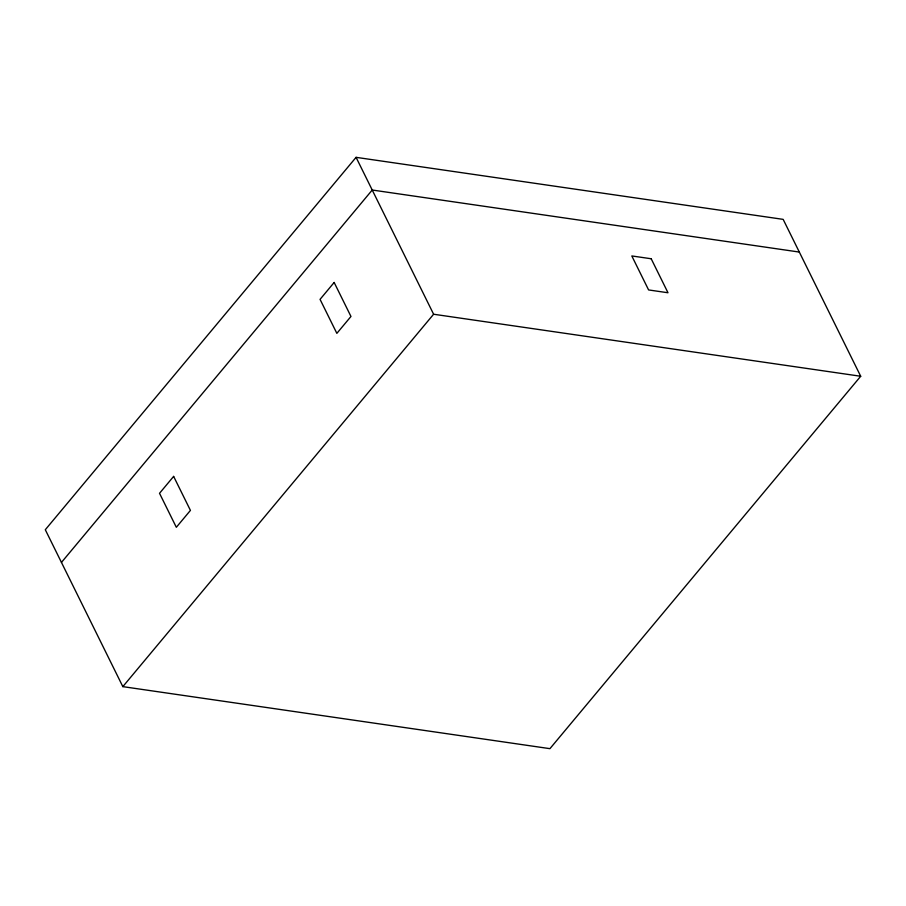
<?xml version="1.0" encoding="UTF-8"?>
<svg xmlns="http://www.w3.org/2000/svg" width="906" height="906" viewBox="0 0 906 906"><rect width="100%" height="100%" fill="white"/><g stroke="black" fill="none" stroke-linecap="round" stroke-linejoin="round"><path stroke-width="1.36" d="M356.069 157.338L45.3 529.738L122.842 686.635L549.931 748.662L860.7 376.262L783.158 219.365L356.069 157.338L433.612 314.235L860.7 376.262M61.449 562.422L372.23 190.022L799.307 252.061M122.842 686.635L433.612 314.235M334.155 282.468L320.056 299.365L336.851 333.363L350.962 316.466L334.155 282.468M173.635 476.397L159.524 493.306L176.33 527.292L190.43 510.395L173.635 476.397M651.188 258.754L631.81 255.945L648.605 289.943L667.994 292.751L651.188 258.754"/></g></svg>
